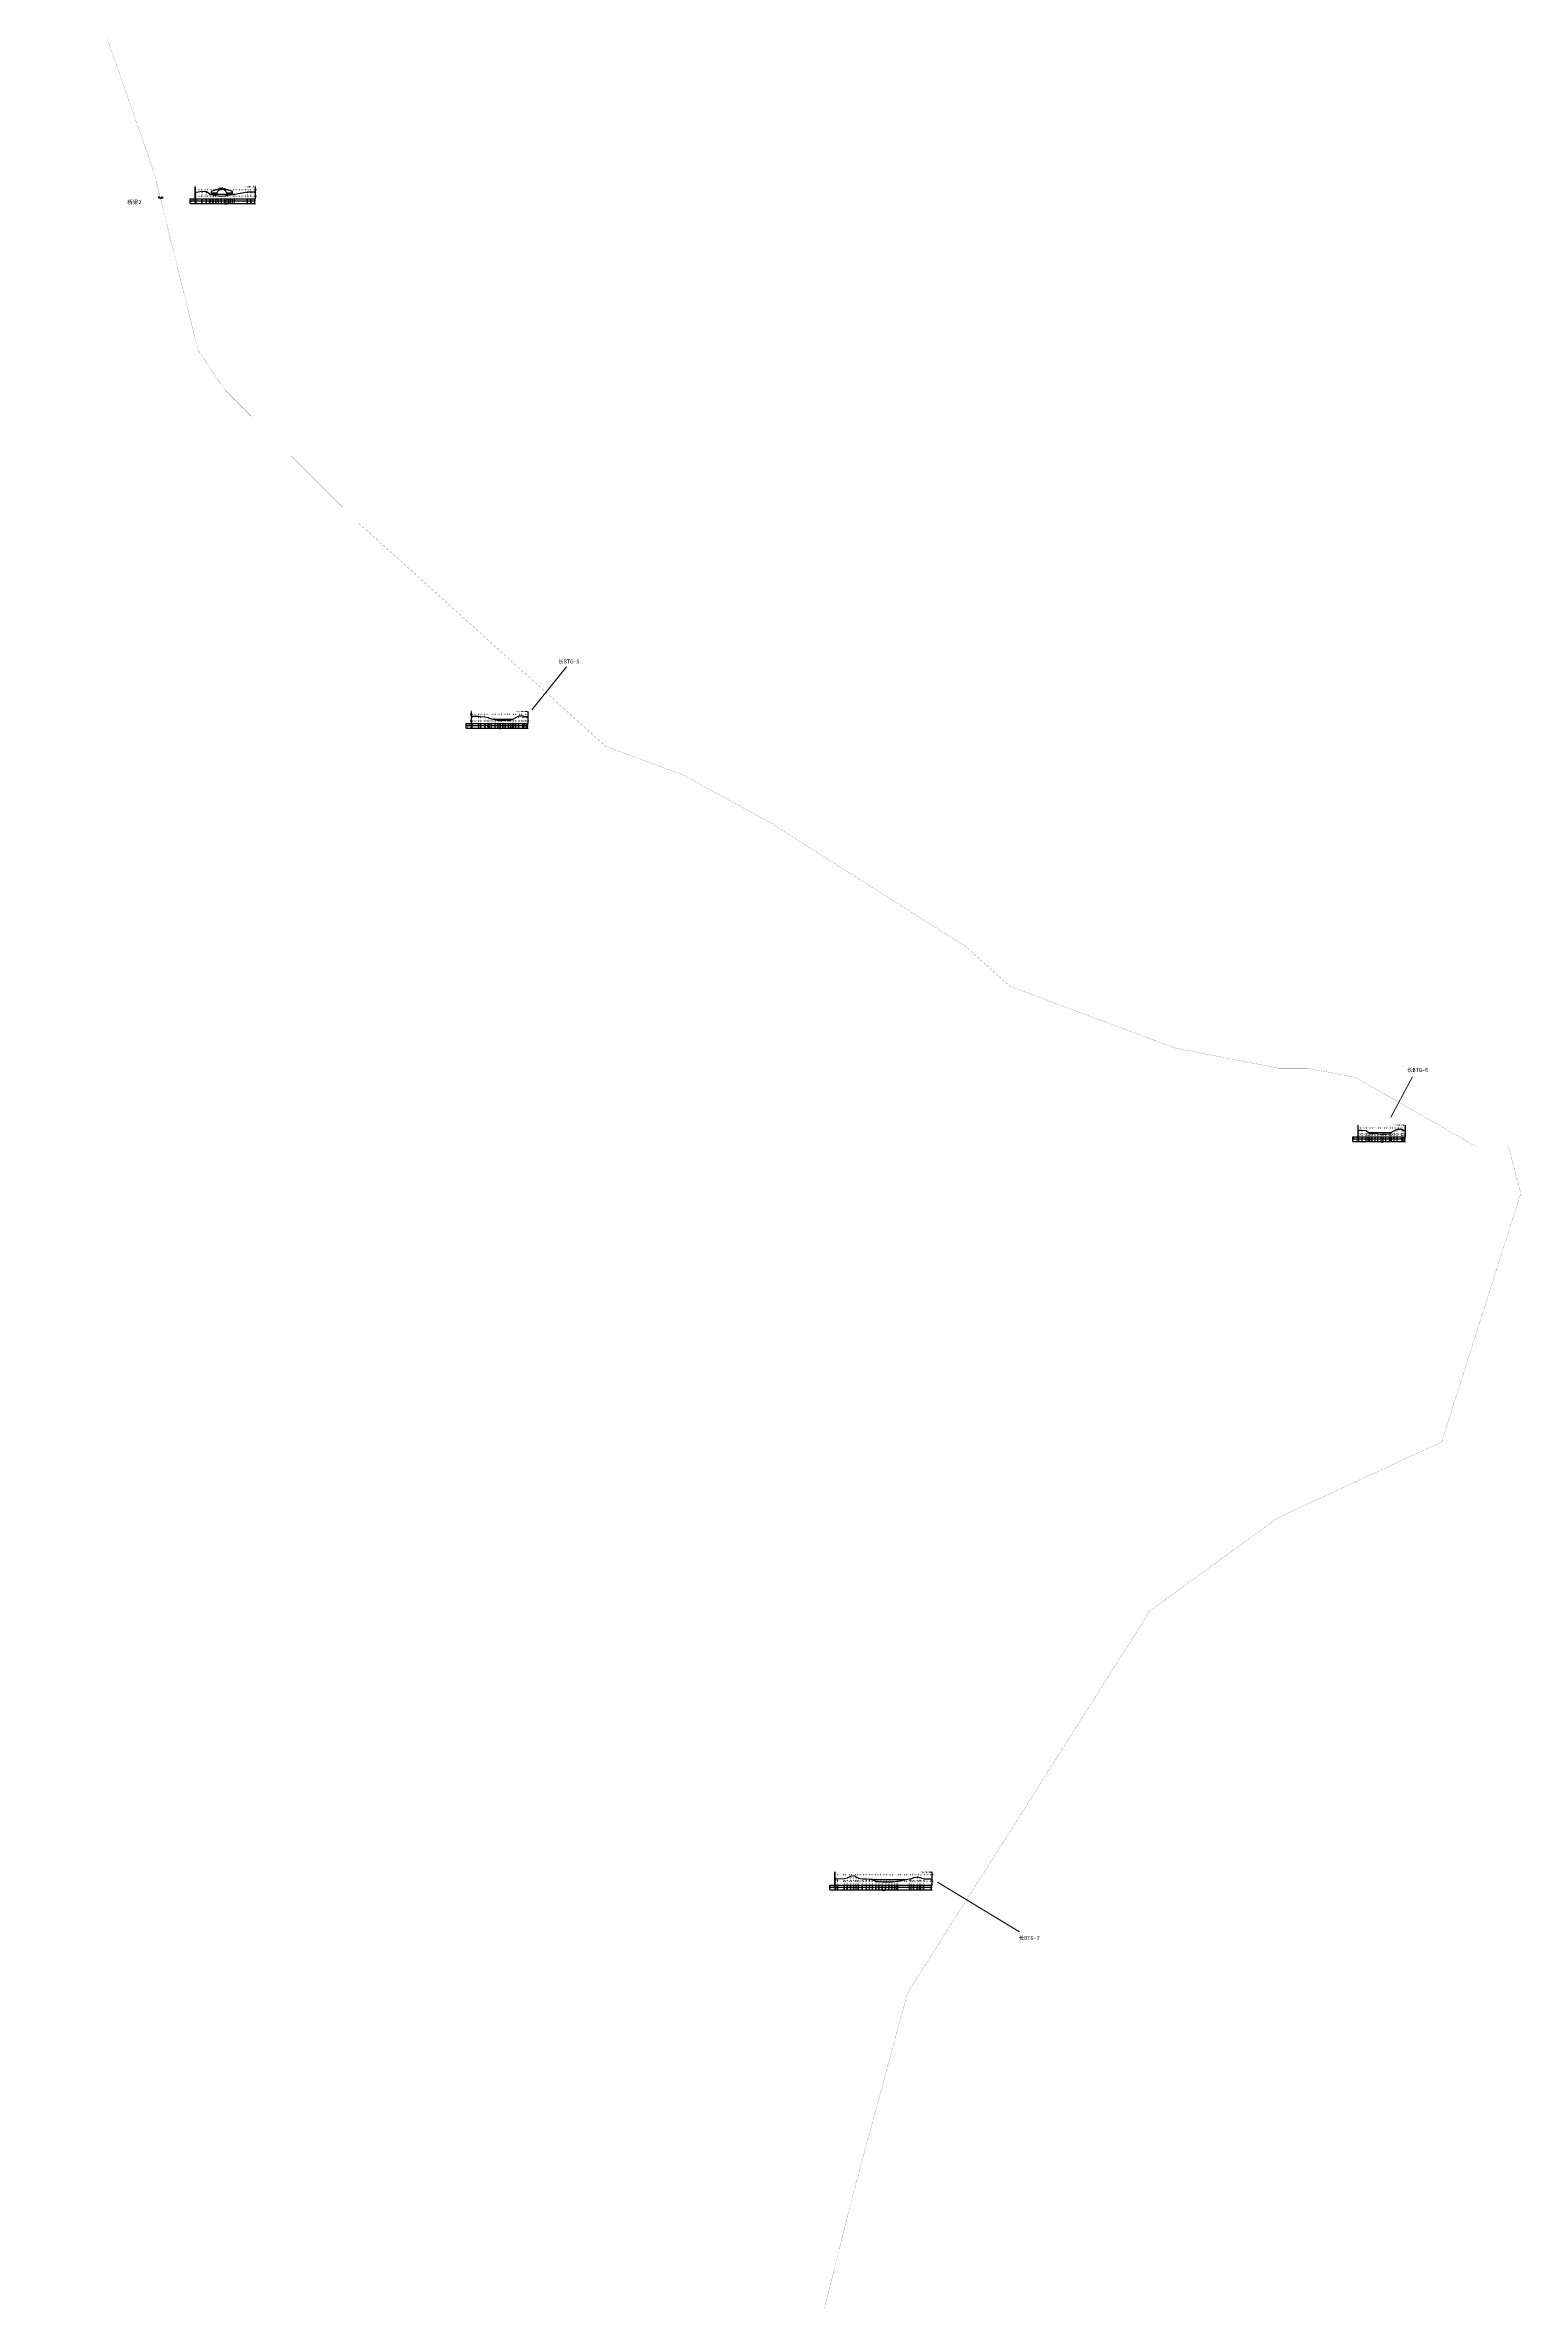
# Model space of a CAD drawing. Extents: x 490868 to 492093, y 3431194 to 3444784.
# Drawn here: x 490982 to 492093, y 3441386 to 3443085 of the extents above; entities that cross this region are included whole.
import ezdxf
from ezdxf.enums import TextEntityAlignment as Align

# ---------------------------------------------------------------- set-up
doc = ezdxf.new("R2010")
doc.units = 0
doc.header["$LTSCALE"] = 0.5
doc.linetypes.add('X4', pattern=[1.6, 0, -1.6])
doc.layers.get('0').update_dxf_attribs({"linetype": 'CONTINUOUS'})
for name, color, linetype in [('DMX', 1, 'CONTINUOUS'), ('zdm1', 2, 'CONTINUOUS'), ('ZDMT5', 3, 'CONTINUOUS'), ('断面线', 7, 'CONTINUOUS'), ('桥梁', 7, 'CONTINUOUS'), ('水位', 4, 'CONTINUOUS'), ('水工建筑物', 7, 'CONTINUOUS')]:
    doc.layers.add(name, color=color, linetype=linetype)
doc.layers.add('县级河道', color=12, linetype='CONTINUOUS', lineweight=60)
doc.layers.add('断面号', color=7, linetype='CONTINUOUS', lineweight=30)
doc.styles.add('HZ', font='rs.shx', dxfattribs={"width": 0.8, "bigfont": 'hztxt.shx'})
doc.styles.add('stxt', font='txt.shx', dxfattribs={"width": 0.8, "bigfont": 'hztxt.shx'})
doc.styles.add('宋体', font='')
doc.styles.get('宋体').set_extended_font_data('SimSun')

# ---------------------------------------------------------------- blocks, each defined once
blk = doc.blocks.new('0806042')
blk.add_lwpolyline([(-0.1, 0, 0.2, 0.2, 1), (0.1, 0, 0.2, 0.2, 1)], format="xyseb", close=True)

msp = doc.modelspace()

# ---------------------------------------------------------------- linework, layer by layer
at = {"layer": 'DMX', "linetype": 'Continuous', "flags": 128}
for points in [[(491096.1, 3442974.6), (491100.6, 3442975.3), (491104, 3442975.1), (491106.3, 3442973.5), (491106.8, 3442972.9), (491108.6, 3442972.5), (491109.3, 3442972.4), (491111.1, 3442972.2), (491112.9, 3442971.9), (491115.2, 3442971.7), (491117.5, 3442971.9), (491118.8, 3442972.2), (491120.4, 3442972.5), (491121.9, 3442972.5), (491123.6, 3442973.1), (491125.1, 3442973.1), (491134.7, 3442975), (491137.6, 3442975), (491140.3, 3442974.8)], [(491303.9, 3442580.3), (491309, 3442580.3), (491310.5, 3442580.2), (491313.7, 3442579.8), (491316, 3442579.4), (491317, 3442578.8), (491318.5, 3442578.3), (491321.3, 3442578.1), (491321.4, 3442577.8), (491323.4, 3442577), (491325.1, 3442577.4), (491327.1, 3442577.3), (491329, 3442577.4), (491331.4, 3442577.5), (491333.1, 3442577.7), (491334.4, 3442578.2), (491335, 3442578.4), (491336.8, 3442579.3), (491338.9, 3442580.6), (491342.1, 3442580.7), (491343.1, 3442580.2), (491344.8, 3442580), (491345.6, 3442579.3)], [(491971.2, 3442268.9), (491973.9, 3442268.9), (491976.7, 3442268.5), (491978.3, 3442267.3), (491978.9, 3442266.9), (491979.6, 3442266.3), (491981.2, 3442266.2), (491983.7, 3442266.3), (491985.7, 3442266.1), (491988, 3442265.9), (491989.7, 3442265.8), (491991.7, 3442265.8), (491994.3, 3442266), (491995.2, 3442267), (491995.8, 3442267.3), (491997.8, 3442268.4), (492000.1, 3442269.5), (492003.7, 3442269.5), (492004.7, 3442269), (492005.8, 3442268.4)], [(491577.5, 3441705.6), (491579.1, 3441705.6), (491584.2, 3441705.7), (491586.3, 3441706.3), (491588.9, 3441707.6), (491591.1, 3441707.9), (491593, 3441706.9), (491594.7, 3441705.9), (491597.7, 3441705.6), (491600.8, 3441705.5), (491603, 3441705.3), (491605.3, 3441705.2), (491607.9, 3441703.5), (491610.2, 3441703.5), (491612.7, 3441703.2), (491615.3, 3441703.2), (491617.7, 3441703.2), (491620, 3441703.3), (491622, 3441703.5), (491623.5, 3441703.7), (491624.2, 3441703.8), (491633.1, 3441705.5), (491634.4, 3441705.6), (491636.3, 3441706.4), (491639, 3441706.9), (491640.8, 3441706.6), (491641.7, 3441706.2), (491643.9, 3441705.5), (491649.7, 3441705.6)]]:
    msp.add_lwpolyline(points, dxfattribs=at)
at = {"layer": 'zdm1', "linetype": 'Continuous'}
for p, q in [((491095.5, 3442969.7), (491095.5, 3442978.7)), ((491095.6, 3442969.7), (491095.6, 3442978.7)), ((491140.7, 3442969.7), (491140.7, 3442978.7)), ((491140.8, 3442969.7), (491140.8, 3442978.7)), ((491091.6, 3442969.7), (491096.1, 3442969.7)), ((491091.6, 3442966.2), (491091.6, 3442969.7)), ((491091.6, 3442968.2), (491140.8, 3442968.2)), ((491091.6, 3442966.2), (491140.8, 3442966.2)), ((491095.6, 3442966.2), (491095.6, 3442969.7)), ((491096.1, 3442969.7), (491140.8, 3442969.7)), ((491299.4, 3442574.9), (491303.9, 3442574.9)), ((491299.4, 3442571.4), (491299.4, 3442574.9)), ((491299.4, 3442573.4), (491346.1, 3442573.4)), ((491299.4, 3442571.4), (491346.1, 3442571.4)), ((491303.4, 3442574.9), (491303.4, 3442583.9)), ((491303.4, 3442571.4), (491303.4, 3442574.9)), ((491303.5, 3442574.9), (491303.5, 3442583.9)), ((491303.9, 3442574.9), (491346.1, 3442574.9)), ((491346, 3442574.9), (491346, 3442583.9)), ((491346.1, 3442574.9), (491346.1, 3442583.9)), ((491970.7, 3442263.7), (491970.7, 3442272.7)), ((491970.8, 3442263.7), (491970.8, 3442272.7)), ((492006.3, 3442263.7), (492006.3, 3442272.7)), ((492006.4, 3442263.7), (492006.4, 3442272.7)), ((491966.7, 3442263.7), (491971.2, 3442263.7)), ((491966.7, 3442260.2), (491966.7, 3442263.7)), ((491966.7, 3442262.2), (492006.3, 3442262.2)), ((491966.7, 3442260.2), (492006.3, 3442260.2)), ((491970.7, 3442260.2), (491970.7, 3442263.7)), ((491971.2, 3442263.7), (492006.3, 3442263.7)), ((491576.9, 3441700.7), (491576.9, 3441710.7)), ((491577, 3441700.7), (491577, 3441710.7)), ((491650.1, 3441700.7), (491650.1, 3441710.7)), ((491650.2, 3441700.7), (491650.2, 3441710.7)), ((491573, 3441700.7), (491577.5, 3441700.7)), ((491573, 3441697.2), (491573, 3441700.7)), ((491573, 3441699.2), (491650.2, 3441699.2)), ((491573, 3441697.2), (491650.2, 3441697.2)), ((491577, 3441697.2), (491577, 3441700.7)), ((491577.5, 3441700.7), (491650.2, 3441700.7))]:
    msp.add_line(p, q, dxfattribs=at)
at = {"layer": 'zdm1', "linetype": 'X4'}
for p, q in [((491094.6, 3442976.7), (491141.8, 3442976.7)), ((491094.6, 3442971.7), (491141.8, 3442971.7)), ((491302.4, 3442581.9), (491347.1, 3442581.9)), ((491302.4, 3442576.9), (491347.1, 3442576.9)), ((491969.7, 3442270.7), (492007.3, 3442270.7)), ((491969.7, 3442265.7), (492007.3, 3442265.7)), ((491576, 3441708.7), (491651.2, 3441708.7)), ((491576, 3441703.7), (491651.2, 3441703.7))]:
    msp.add_line(p, q, dxfattribs=at)
at = {"layer": 'zdm1', "linetype": 'Continuous', "flags": 128}
for points in [[(491095.6, 3442978.7, 0.1, 0.1, 0), (491095.6, 3442979.7, 0.1, 0.1, 0)], [(491140.8, 3442978.7, 0.1, 0.1, 0), (491140.8, 3442979.7, 0.1, 0.1, 0)], [(491095.6, 3442976.7, 0.1, 0.1, 0), (491095.6, 3442977.7, 0.1, 0.1, 0)], [(491095.6, 3442974.7, 0.1, 0.1, 0), (491095.6, 3442975.7, 0.1, 0.1, 0)], [(491095.6, 3442972.7, 0.1, 0.1, 0), (491095.6, 3442973.7, 0.1, 0.1, 0)], [(491095.6, 3442970.7, 0.1, 0.1, 0), (491095.6, 3442971.7, 0.1, 0.1, 0)], [(491140.8, 3442976.7, 0.1, 0.1, 0), (491140.8, 3442977.7, 0.1, 0.1, 0)], [(491140.8, 3442974.7, 0.1, 0.1, 0), (491140.8, 3442975.7, 0.1, 0.1, 0)], [(491140.8, 3442972.7, 0.1, 0.1, 0), (491140.8, 3442973.7, 0.1, 0.1, 0)], [(491140.8, 3442970.7, 0.1, 0.1, 0), (491140.8, 3442971.7, 0.1, 0.1, 0)], [(491303.4, 3442583.9, 0.1, 0.1, 0), (491303.4, 3442584.9, 0.1, 0.1, 0)], [(491303.4, 3442581.9, 0.1, 0.1, 0), (491303.4, 3442582.9, 0.1, 0.1, 0)], [(491303.4, 3442579.9, 0.1, 0.1, 0), (491303.4, 3442580.9, 0.1, 0.1, 0)], [(491303.4, 3442577.9, 0.1, 0.1, 0), (491303.4, 3442578.9, 0.1, 0.1, 0)], [(491303.4, 3442575.9, 0.1, 0.1, 0), (491303.4, 3442576.9, 0.1, 0.1, 0)], [(491346.1, 3442583.9, 0.1, 0.1, 0), (491346.1, 3442584.9, 0.1, 0.1, 0)], [(491346.1, 3442581.9, 0.1, 0.1, 0), (491346.1, 3442582.9, 0.1, 0.1, 0)], [(491346.1, 3442579.9, 0.1, 0.1, 0), (491346.1, 3442580.9, 0.1, 0.1, 0)], [(491346.1, 3442577.9, 0.1, 0.1, 0), (491346.1, 3442578.9, 0.1, 0.1, 0)], [(491346.1, 3442575.9, 0.1, 0.1, 0), (491346.1, 3442576.9, 0.1, 0.1, 0)], [(491970.7, 3442272.7, 0.1, 0.1, 0), (491970.7, 3442273.7, 0.1, 0.1, 0)], [(491970.7, 3442270.7, 0.1, 0.1, 0), (491970.7, 3442271.7, 0.1, 0.1, 0)], [(491970.7, 3442268.7, 0.1, 0.1, 0), (491970.7, 3442269.7, 0.1, 0.1, 0)], [(491970.7, 3442266.7, 0.1, 0.1, 0), (491970.7, 3442267.7, 0.1, 0.1, 0)], [(491970.7, 3442264.7, 0.1, 0.1, 0), (491970.7, 3442265.7, 0.1, 0.1, 0)], [(492006.3, 3442272.7, 0.1, 0.1, 0), (492006.3, 3442273.7, 0.1, 0.1, 0)], [(492006.3, 3442270.7, 0.1, 0.1, 0), (492006.3, 3442271.7, 0.1, 0.1, 0)], [(492006.3, 3442268.7, 0.1, 0.1, 0), (492006.3, 3442269.7, 0.1, 0.1, 0)], [(492006.3, 3442266.7, 0.1, 0.1, 0), (492006.3, 3442267.7, 0.1, 0.1, 0)], [(492006.3, 3442264.7, 0.1, 0.1, 0), (492006.3, 3442265.7, 0.1, 0.1, 0)], [(491577, 3441709.7, 0.1, 0.1, 0), (491577, 3441710.7, 0.1, 0.1, 0)], [(491577, 3441707.7, 0.1, 0.1, 0), (491577, 3441708.7, 0.1, 0.1, 0)], [(491577, 3441705.7, 0.1, 0.1, 0), (491577, 3441706.7, 0.1, 0.1, 0)], [(491577, 3441703.7, 0.1, 0.1, 0), (491577, 3441704.7, 0.1, 0.1, 0)], [(491650.2, 3441709.7, 0.1, 0.1, 0), (491650.2, 3441710.7, 0.1, 0.1, 0)], [(491650.2, 3441707.7, 0.1, 0.1, 0), (491650.2, 3441708.7, 0.1, 0.1, 0)], [(491650.2, 3441705.7, 0.1, 0.1, 0), (491650.2, 3441706.7, 0.1, 0.1, 0)], [(491650.2, 3441703.7, 0.1, 0.1, 0), (491650.2, 3441704.7, 0.1, 0.1, 0)], [(491577, 3441701.7, 0.1, 0.1, 0), (491577, 3441702.7, 0.1, 0.1, 0)], [(491650.2, 3441701.7, 0.1, 0.1, 0), (491650.2, 3441702.7, 0.1, 0.1, 0)]]:
    msp.add_lwpolyline(points, format="xyseb", dxfattribs=at)
at = {"layer": 'ZDMT5', "linetype": 'X4'}
for p, q in [((491096.1, 3442969.7), (491096.1, 3442974.6)), ((491100.6, 3442969.7), (491100.6, 3442975.3)), ((491104, 3442969.7), (491104, 3442975.1)), ((491106.3, 3442969.7), (491106.3, 3442973.5)), ((491106.8, 3442969.7), (491106.8, 3442972.9)), ((491108.6, 3442969.7), (491108.6, 3442972.5)), ((491109.3, 3442969.7), (491109.3, 3442972.4)), ((491111.1, 3442969.7), (491111.1, 3442972.2)), ((491112.9, 3442969.7), (491112.9, 3442971.9)), ((491115.2, 3442969.7), (491115.2, 3442971.7)), ((491117.5, 3442969.7), (491117.5, 3442971.9)), ((491118.8, 3442969.7), (491118.8, 3442972.2)), ((491120.4, 3442969.7), (491120.4, 3442972.5)), ((491121.9, 3442969.7), (491121.9, 3442972.5)), ((491123.6, 3442969.7), (491123.6, 3442973.1)), ((491125.1, 3442969.7), (491125.1, 3442973.1)), ((491134.7, 3442969.7), (491134.7, 3442975)), ((491137.6, 3442969.7), (491137.6, 3442975)), ((491140.3, 3442969.7), (491140.3, 3442974.8)), ((491303.9, 3442574.9), (491303.9, 3442580.3)), ((491309, 3442574.9), (491309, 3442580.3)), ((491310.5, 3442574.9), (491310.5, 3442580.2)), ((491313.7, 3442574.9), (491313.7, 3442579.8)), ((491316, 3442574.9), (491316, 3442579.4)), ((491317, 3442574.9), (491317, 3442578.8)), ((491318.5, 3442574.9), (491318.5, 3442578.3)), ((491321.3, 3442574.9), (491321.3, 3442578.1)), ((491321.4, 3442574.9), (491321.4, 3442577.8)), ((491323.4, 3442574.9), (491323.4, 3442577)), ((491325.1, 3442574.9), (491325.1, 3442577.4)), ((491327.1, 3442574.9), (491327.1, 3442577.3)), ((491329, 3442574.9), (491329, 3442577.4)), ((491331.4, 3442574.9), (491331.4, 3442577.5)), ((491333.1, 3442574.9), (491333.1, 3442577.7)), ((491334.4, 3442574.9), (491334.4, 3442578.2)), ((491335, 3442574.9), (491335, 3442578.4)), ((491336.8, 3442574.9), (491336.8, 3442579.3)), ((491338.9, 3442574.9), (491338.9, 3442580.6)), ((491342.1, 3442574.9), (491342.1, 3442580.7)), ((491343.1, 3442574.9), (491343.1, 3442580.2)), ((491344.8, 3442574.9), (491344.8, 3442580)), ((491345.6, 3442574.9), (491345.6, 3442579.3)), ((491971.2, 3442263.7), (491971.2, 3442268.9)), ((491973.9, 3442263.7), (491973.9, 3442268.9)), ((491976.7, 3442263.7), (491976.7, 3442268.5)), ((491978.3, 3442263.7), (491978.3, 3442267.3)), ((491978.9, 3442263.7), (491978.9, 3442266.9)), ((491979.6, 3442263.7), (491979.6, 3442266.3)), ((491981.2, 3442263.7), (491981.2, 3442266.2)), ((491983.7, 3442263.7), (491983.7, 3442266.3)), ((491985.7, 3442263.7), (491985.7, 3442266.1)), ((491988, 3442263.7), (491988, 3442265.9)), ((491989.7, 3442263.7), (491989.7, 3442265.8)), ((491991.7, 3442263.7), (491991.7, 3442265.8)), ((491994.3, 3442263.7), (491994.3, 3442266)), ((491995.2, 3442263.7), (491995.2, 3442267)), ((491995.8, 3442263.7), (491995.8, 3442267.3)), ((491997.8, 3442263.7), (491997.8, 3442268.4)), ((492000.1, 3442263.7), (492000.1, 3442269.5)), ((492003.7, 3442263.7), (492003.7, 3442269.5)), ((492004.7, 3442263.7), (492004.7, 3442269)), ((492005.8, 3442263.7), (492005.8, 3442268.4)), ((491577.5, 3441700.7), (491577.5, 3441705.6)), ((491579.1, 3441700.7), (491579.1, 3441705.6)), ((491584.2, 3441700.7), (491584.2, 3441705.7)), ((491586.3, 3441700.7), (491586.3, 3441706.3)), ((491588.9, 3441700.7), (491588.9, 3441707.6)), ((491591.1, 3441700.7), (491591.1, 3441707.9)), ((491593, 3441700.7), (491593, 3441706.9)), ((491594.7, 3441700.7), (491594.7, 3441705.9)), ((491597.7, 3441700.7), (491597.7, 3441705.6)), ((491600.8, 3441700.7), (491600.8, 3441705.5)), ((491603, 3441700.7), (491603, 3441705.3)), ((491605.3, 3441700.7), (491605.3, 3441705.2)), ((491623.5, 3441700.7), (491623.5, 3441703.7)), ((491624.2, 3441700.7), (491624.2, 3441703.8)), ((491633.1, 3441700.7), (491633.1, 3441705.5)), ((491634.4, 3441700.7), (491634.4, 3441705.6)), ((491636.3, 3441700.7), (491636.3, 3441706.4)), ((491639, 3441700.7), (491639, 3441706.9)), ((491640.8, 3441700.7), (491640.8, 3441706.6)), ((491641.7, 3441700.7), (491641.7, 3441706.2)), ((491643.9, 3441700.7), (491643.9, 3441705.5)), ((491649.7, 3441700.7), (491649.7, 3441705.6)), ((491607.9, 3441700.7), (491607.9, 3441703.5)), ((491610.2, 3441700.7), (491610.2, 3441703.5)), ((491612.7, 3441700.7), (491612.7, 3441703.2)), ((491615.3, 3441700.7), (491615.3, 3441703.2)), ((491617.7, 3441700.7), (491617.7, 3441703.2)), ((491620, 3441700.7), (491620, 3441703.3)), ((491622, 3441700.7), (491622, 3441703.5))]:
    msp.add_line(p, q, dxfattribs=at)
at = {"layer": 'ZDMT5', "linetype": 'Continuous'}
for p, q in [((491096.1, 3442966.2), (491096.1, 3442969.7)), ((491100.6, 3442966.2), (491100.6, 3442969.7)), ((491104, 3442966.2), (491104, 3442969.7)), ((491106.3, 3442966.2), (491106.3, 3442969.7)), ((491106.8, 3442966.2), (491106.8, 3442969.7)), ((491108.6, 3442966.2), (491108.6, 3442969.7)), ((491109.3, 3442966.2), (491109.3, 3442969.7)), ((491111.1, 3442966.2), (491111.1, 3442969.7)), ((491112.9, 3442966.2), (491112.9, 3442969.7)), ((491115.2, 3442966.2), (491115.2, 3442969.7)), ((491117.5, 3442966.2), (491117.5, 3442969.7)), ((491118.8, 3442966.2), (491118.8, 3442969.7)), ((491120.4, 3442966.2), (491120.4, 3442969.7)), ((491121.9, 3442966.2), (491121.9, 3442969.7)), ((491123.6, 3442966.2), (491123.6, 3442969.7)), ((491125.1, 3442966.2), (491125.1, 3442969.7)), ((491134.7, 3442966.2), (491134.7, 3442969.7)), ((491137.6, 3442966.2), (491137.6, 3442969.7)), ((491140.3, 3442966.2), (491140.3, 3442969.7)), ((491303.9, 3442571.4), (491303.9, 3442574.9)), ((491309, 3442571.4), (491309, 3442574.9)), ((491310.5, 3442571.4), (491310.5, 3442574.9)), ((491313.7, 3442571.4), (491313.7, 3442574.9)), ((491316, 3442571.4), (491316, 3442574.9)), ((491317, 3442571.4), (491317, 3442574.9)), ((491318.5, 3442571.4), (491318.5, 3442574.9)), ((491321.3, 3442571.4), (491321.3, 3442574.9)), ((491323.4, 3442571.4), (491323.4, 3442574.9)), ((491325.1, 3442571.4), (491325.1, 3442574.9)), ((491327.1, 3442571.4), (491327.1, 3442574.9)), ((491329, 3442571.4), (491329, 3442574.9)), ((491331.4, 3442571.4), (491331.4, 3442574.9)), ((491333.1, 3442571.4), (491333.1, 3442574.9)), ((491334.4, 3442571.4), (491334.4, 3442574.9)), ((491335, 3442571.4), (491335, 3442574.9)), ((491336.8, 3442571.4), (491336.8, 3442574.9)), ((491338.9, 3442571.4), (491338.9, 3442574.9)), ((491342.1, 3442571.4), (491342.1, 3442574.9)), ((491343.1, 3442571.4), (491343.1, 3442574.9)), ((491344.8, 3442571.4), (491344.8, 3442574.9)), ((491345.6, 3442571.4), (491345.6, 3442574.9)), ((491971.2, 3442260.2), (491971.2, 3442263.7)), ((491973.9, 3442260.2), (491973.9, 3442263.7)), ((491976.7, 3442260.2), (491976.7, 3442263.7)), ((491978.3, 3442260.2), (491978.3, 3442263.7)), ((491978.9, 3442260.2), (491978.9, 3442263.7)), ((491979.6, 3442260.2), (491979.6, 3442263.7)), ((491981.2, 3442260.2), (491981.2, 3442263.7)), ((491983.7, 3442260.2), (491983.7, 3442263.7)), ((491985.7, 3442260.2), (491985.7, 3442263.7)), ((491988, 3442260.2), (491988, 3442263.7)), ((491989.7, 3442260.2), (491989.7, 3442263.7)), ((491991.7, 3442260.2), (491991.7, 3442263.7)), ((491994.3, 3442260.2), (491994.3, 3442263.7)), ((491995.2, 3442260.2), (491995.2, 3442263.7)), ((491995.8, 3442260.2), (491995.8, 3442263.7)), ((491997.8, 3442260.2), (491997.8, 3442263.7)), ((492000.1, 3442260.2), (492000.1, 3442263.7)), ((492003.7, 3442260.2), (492003.7, 3442263.7)), ((492004.7, 3442260.2), (492004.7, 3442263.7)), ((492005.8, 3442260.2), (492005.8, 3442263.7)), ((491577.5, 3441697.2), (491577.5, 3441700.7)), ((491579.1, 3441697.2), (491579.1, 3441700.7)), ((491584.2, 3441697.2), (491584.2, 3441700.7)), ((491586.3, 3441697.2), (491586.3, 3441700.7)), ((491588.9, 3441697.2), (491588.9, 3441700.7)), ((491591.1, 3441697.2), (491591.1, 3441700.7)), ((491593, 3441697.2), (491593, 3441700.7)), ((491594.7, 3441697.2), (491594.7, 3441700.7)), ((491597.7, 3441697.2), (491597.7, 3441700.7)), ((491600.8, 3441697.2), (491600.8, 3441700.7)), ((491603, 3441697.2), (491603, 3441700.7)), ((491605.3, 3441697.2), (491605.3, 3441700.7)), ((491607.9, 3441697.2), (491607.9, 3441700.7)), ((491610.2, 3441697.2), (491610.2, 3441700.7)), ((491612.7, 3441697.2), (491612.7, 3441700.7)), ((491615.3, 3441697.2), (491615.3, 3441700.7)), ((491617.7, 3441697.2), (491617.7, 3441700.7)), ((491620, 3441697.2), (491620, 3441700.7)), ((491622, 3441697.2), (491622, 3441700.7)), ((491623.5, 3441697.2), (491623.5, 3441700.7)), ((491624.2, 3441697.2), (491624.2, 3441700.7)), ((491633.1, 3441697.2), (491633.1, 3441700.7)), ((491634.4, 3441697.2), (491634.4, 3441700.7)), ((491636.3, 3441697.2), (491636.3, 3441700.7)), ((491639, 3441697.2), (491639, 3441700.7)), ((491640.8, 3441697.2), (491640.8, 3441700.7)), ((491641.7, 3441697.2), (491641.7, 3441700.7)), ((491643.9, 3441697.2), (491643.9, 3441700.7)), ((491649.7, 3441697.2), (491649.7, 3441700.7))]:
    msp.add_line(p, q, dxfattribs=at)
at = {"layer": '县级河道', "lineweight": 0, "const_width": 0.1}
for points in [[(491011, 3443458.4), (491017.4, 3443367.6), (490990, 3443317.2), (490982.5, 3443280.7), (490986.5, 3443212.4), (491064.3, 3442989.8), (491097.6, 3442855.6), (491117.8, 3442825.8), (491217.8, 3442726.2), (491359.5, 3442598.2)], [(491359.5, 3442598.2), (491404.4, 3442557.6), (491462.7, 3442536.1), (491528.6, 3442500), (491637.3, 3442431), (491674.7, 3442407.5), (491708.8, 3442377), (491833.4, 3442330.5), (491910.8, 3442315.5), (491932.2, 3442315.5), (491968.3, 3442308.7), (492001.4, 3442289.8)], [(492001.4, 3442289.8), (492059.2, 3442256.7), (492083.8, 3442256.7), (492093.2, 3442221.3), (492033.6, 3442034.2), (491910.6, 3441977.3), (491814.1, 3441907.2), (491676.1, 3441689.7)], [(491676.1, 3441689.7), (491631.5, 3441619.4), (491589.8, 3441465.3), (491502.1, 3441112.5)]]:
    msp.add_lwpolyline(points, dxfattribs=at)
at = {"layer": '断面线', "color": 3, "lineweight": 0, "elevation": 2}
msp.add_lwpolyline([(491654.1, 3441703), (491715.8, 3441665.6)], dxfattribs=at)
at = {"layer": '断面线', "color": 3, "lineweight": 0}
for points in [[(491375, 3442617.5, 3.4), (491348.8, 3442585.1, 2.4)], [(491995.3, 3442278.5, 2.6), (492011.7, 3442309, 3.1)]]:
    msp.add_polyline3d(points, dxfattribs=at)
at = {"layer": '桥梁', "linetype": 'Continuous', "flags": 128}
msp.add_lwpolyline([(491123.4, 3442975.1), (491116.4, 3442977.5), (491114.4, 3442977.5), (491107.4, 3442975.1), (491107.4, 3442974.1), (491111.9, 3442974.1, -0.828571), (491118.9, 3442974.1), (491123.4, 3442974.1)], format="xyb", close=True, dxfattribs=at)
at = {"layer": '水位', "linetype": 'Continuous'}
for p, q in [((491106.8, 3442973), (491123.2, 3442973)), ((491319.7, 3442578.2), (491334.5, 3442578.2)), ((491978.7, 3442267.1), (491995.3, 3442267.1)), ((491605.7, 3441704.9), (491630.1, 3441704.9))]:
    msp.add_line(p, q, dxfattribs=at)

# ---------------------------------------------------------------- block references
at = {"layer": '水工建筑物', "linetype": 'Continuous'}
ref = msp.add_blockref('0806042', (491069.2, 3442970, 10), dxfattribs=dict(at, xscale=0.5, yscale=0.5, zscale=0.5))
ref.add_attrib('DAIMA', '桥梁2', dxfattribs={"layer": '0', "color": 2, "linetype": 'Continuous', "height": 0.25, "style": 'stxt', "width": 0.8}).set_placement((491069.2, 3442969.9, 10), align=Align.TOP_CENTER)
ref.add_attrib('ZS', '10', dxfattribs={"layer": '0', "linetype": 'Continuous', "height": 1, "style": 'stxt', "width": 0.8}).set_placement((491068.8, 3442970, 10), align=Align.RIGHT)
ref.add_attrib('XS', '00', (491069.6, 3442970, 10), dxfattribs={"layer": '0', "linetype": 'Continuous', "height": 1, "style": 'stxt', "width": 0.8})

# ---------------------------------------------------------------- texts
at = {"layer": 'zdm1', "linetype": 'Continuous', "style": 'HZ', "width": 0.8}
for s, height, p in [('地 面 高 程', 0.6, (491093.6, 3442968.9)), ('里    程', 0.6, (491093.6, 3442967.2)), ('长BTG-4', 0.4, (491118.2, 3442965.8)), ('地 面 高 程', 0.6, (491301.4, 3442574.2)), ('里    程', 0.6, (491301.4, 3442572.4)), ('长BTG-5', 0.4, (491324.8, 3442571)), ('地 面 高 程', 0.6, (491968.7, 3442263)), ('里    程', 0.6, (491968.7, 3442261.2)), ('长BTG-6', 0.4, (491988.5, 3442259.8)), ('地 面 高 程', 0.6, (491575, 3441699.9)), ('里    程', 0.6, (491575, 3441698.2)), ('长BTG-7', 0.4, (491613.6, 3441696.8))]:
    msp.add_text(s, height=height, dxfattribs=at).set_placement(p, align=Align.MIDDLE)
for s, p in [('5', (491095.5, 3442976.7)), ('0', (491095.5, 3442971.7)), ('5', (491303.3, 3442581.9)), ('0', (491303.3, 3442576.9)), ('5', (491970.6, 3442270.7)), ('0', (491970.6, 3442265.7)), ('5', (491576.9, 3441708.7)), ('0', (491576.9, 3441703.7))]:
    msp.add_text(s, height=0.3, dxfattribs=at).set_placement(p, align=Align.BOTTOM_RIGHT)
for s, p in [('5', (491140.9, 3442976.7)), ('0', (491140.9, 3442971.7)), ('5', (491346.2, 3442581.9)), ('0', (491346.2, 3442576.9)), ('5', (492006.4, 3442270.7)), ('0', (492006.4, 3442265.7)), ('5', (491650.3, 3441708.7)), ('0', (491650.3, 3441703.7))]:
    msp.add_text(s, height=0.3, dxfattribs=at).set_placement(p)
at = {"layer": 'ZDMT5', "linetype": 'Continuous', "style": 'HZ', "width": 0.8}
for p in [(491139.8, 3442978.2), (491345.1, 3442583.4), (492005.3, 3442272.2), (491649.2, 3441710.2)]:
    msp.add_text('比例尺:  横向 1:1  纵向 1:1', height=0.5, dxfattribs=at).set_placement(p, align=Align.BOTTOM_RIGHT)
for s, p in [('2.96', (491096, 3442968.9)), ('0+000.0', (491096, 3442967.2)), ('3.62', (491100.6, 3442968.9)), ('0+004.5', (491100.6, 3442967.2)), ('3.43', (491103.9, 3442968.9)), ('0+007.9', (491103.9, 3442967.2)), ('1.83', (491106.2, 3442968.9)), ('0+010.2', (491106.2, 3442967.2)), ('1.27', (491106.7, 3442968.9)), ('0+010.7', (491106.7, 3442967.2)), ('0.84', (491108.6, 3442968.9)), ('0+012.6', (491108.6, 3442967.2)), ('0.72', (491109.3, 3442968.9)), ('0+013.3', (491109.3, 3442967.2)), ('0.52', (491111, 3442968.9)), ('0+015.0', (491111, 3442967.2)), ('0.22', (491112.8, 3442968.9)), ('0+016.8', (491112.8, 3442967.2)), ('0.03', (491115.1, 3442968.9)), ('0+019.1', (491115.1, 3442967.2)), ('0.28', (491117.5, 3442968.9)), ('0+021.5', (491117.5, 3442967.2)), ('0.56', (491118.8, 3442968.9)), ('0+022.8', (491118.8, 3442967.2)), ('0.81', (491120.4, 3442968.9)), ('0+024.3', (491120.4, 3442967.2)), ('0.85', (491121.8, 3442968.9)), ('0+025.8', (491121.8, 3442967.2)), ('1.45', (491123.6, 3442968.9)), ('0+027.6', (491123.6, 3442967.2)), ('1.40', (491125, 3442968.9)), ('0+029.0', (491125, 3442967.2)), ('3.38', (491134.6, 3442968.9)), ('0+038.6', (491134.6, 3442967.2)), ('3.35', (491137.5, 3442968.9)), ('0+041.5', (491137.5, 3442967.2)), ('3.15', (491140.2, 3442968.9)), ('0+044.2', (491140.2, 3442967.2)), ('3.37', (491303.9, 3442574.2)), ('0+000.0', (491303.9, 3442572.4)), ('3.43', (491308.9, 3442574.2)), ('0+005.0', (491308.9, 3442572.4)), ('3.27', (491310.5, 3442574.2)), ('0+006.6', (491310.5, 3442572.4)), ('2.91', (491313.6, 3442574.2)), ('0+009.8', (491313.6, 3442572.4)), ('2.47', (491316, 3442574.2)), ('0+012.1', (491316, 3442572.4)), ('1.86', (491317, 3442574.2)), ('0+013.1', (491317, 3442572.4)), ('1.44', (491318.5, 3442574.2)), ('0+014.6', (491318.5, 3442572.4)), ('1.16', (491321.2, 3442574.2)), ('0+017.4', (491321.2, 3442572.4)), ('0.14', (491323.4, 3442574.2)), ('0+019.5', (491323.4, 3442572.4)), ('0.47', (491325.1, 3442574.2)), ('0+021.2', (491325.1, 3442572.4)), ('0.38', (491327.1, 3442574.2)), ('0+023.2', (491327.1, 3442572.4)), ('0.54', (491328.9, 3442574.2)), ('0+025.1', (491328.9, 3442572.4)), ('0.62', (491331.3, 3442574.2)), ('0+027.4', (491331.3, 3442572.4)), ('0.75', (491333.1, 3442574.2)), ('0+029.2', (491333.1, 3442572.4)), ('1.29', (491334.3, 3442574.2)), ('0+030.4', (491334.3, 3442572.4)), ('1.45', (491334.9, 3442574.2)), ('0+031.1', (491334.9, 3442572.4)), ('2.39', (491336.7, 3442574.2)), ('0+032.9', (491336.7, 3442572.4)), ('3.74', (491338.9, 3442574.2)), ('0+035.0', (491338.9, 3442572.4)), ('3.82', (491342.1, 3442574.2)), ('0+038.2', (491342.1, 3442572.4)), ('3.30', (491343.1, 3442574.2)), ('0+039.2', (491343.1, 3442572.4)), ('3.09', (491344.8, 3442574.2)), ('0+040.9', (491344.8, 3442572.4)), ('2.43', (491345.5, 3442574.2)), ('0+041.7', (491345.5, 3442572.4)), ('3.13', (491971.2, 3442263)), ('0+000.0', (491971.2, 3442261.2)), ('3.16', (491973.9, 3442263)), ('0+002.7', (491973.9, 3442261.2)), ('2.77', (491976.7, 3442263)), ('0+005.5', (491976.7, 3442261.2)), ('1.56', (491978.3, 3442263)), ('0+007.1', (491978.3, 3442261.2)), ('1.17', (491978.9, 3442263)), ('0+007.7', (491978.9, 3442261.2)), ('0.52', (491979.5, 3442263)), ('0+008.4', (491979.5, 3442261.2)), ('0.49', (491981.1, 3442263)), ('0+0010.0', (491981.1, 3442261.2)), ('0.53', (491983.7, 3442263)), ('0+012.5', (491983.7, 3442261.2)), ('0.38', (491985.6, 3442263)), ('0+014.5', (491985.6, 3442261.2)), ('0.20', (491988, 3442263)), ('0+016.8', (491988, 3442261.2)), ('0.01', (491989.6, 3442263)), ('0+018.5', (491989.6, 3442261.2)), ('0.06', (491991.6, 3442263)), ('0+020.5', (491991.6, 3442261.2)), ('0.30', (491994.3, 3442263)), ('0+023.1', (491994.3, 3442261.2)), ('1.27', (491995.1, 3442263)), ('0+024.0', (491995.1, 3442261.2)), ('1.54', (491995.8, 3442263)), ('0+024.6', (491995.8, 3442261.2)), ('2.63', (491997.8, 3442263)), ('0+026.6', (491997.8, 3442261.2)), ('3.77', (492000.1, 3442263)), ('0+028.9', (492000.1, 3442261.2)), ('3.77', (492003.6, 3442263)), ('0+032.5', (492003.6, 3442261.2)), ('3.28', (492004.7, 3442263)), ('0+033.5', (492004.7, 3442261.2)), ('2.63', (492005.8, 3442263)), ('0+034.6', (492005.8, 3442261.2)), ('1.96', (491577.4, 3441699.9)), ('0+000.0', (491577.4, 3441698.2)), ('1.96', (491579.1, 3441699.9)), ('0+001.7', (491579.1, 3441698.2)), ('2.01', (491584.1, 3441699.9)), ('0+006.7', (491584.1, 3441698.2)), ('2.63', (491586.3, 3441699.9)), ('0+008.8', (491586.3, 3441698.2)), ('3.90', (491588.9, 3441699.9)), ('0+011.5', (491588.9, 3441698.2)), ('4.22', (491591.1, 3441699.9)), ('0+013.7', (491591.1, 3441698.2)), ('3.20', (491593, 3441699.9)), ('0+015.6', (491593, 3441698.2)), ('2.26', (491594.6, 3441699.9)), ('0+017.2', (491594.6, 3441698.2)), ('1.95', (491597.6, 3441699.9)), ('0+020.2', (491597.6, 3441698.2)), ('1.85', (491600.7, 3441699.9)), ('0+023.3', (491600.7, 3441698.2)), ('1.68', (491603, 3441699.9)), ('0+025.5', (491603, 3441698.2)), ('1.55', (491605.3, 3441699.9)), ('0+027.8', (491605.3, 3441698.2)), ('-0.17', (491607.9, 3441699.9)), ('0+030.5', (491607.9, 3441698.2)), ('-0.18', (491610.2, 3441699.9)), ('0+032.8', (491610.2, 3441698.2)), ('-0.47', (491612.7, 3441699.9)), ('0+035.2', (491612.7, 3441698.2)), ('-0.48', (491615.2, 3441699.9)), ('0+037.8', (491615.2, 3441698.2)), ('-0.44', (491617.7, 3441699.9)), ('0+040.2', (491617.7, 3441698.2)), ('-0.31', (491619.9, 3441699.9)), ('0+042.5', (491619.9, 3441698.2)), ('-0.11', (491622, 3441699.9)), ('0+044.6', (491622, 3441698.2)), ('0.05', (491623.5, 3441699.9)), ('0+046.0', (491623.5, 3441698.2)), ('0.19', (491624.1, 3441699.9)), ('0+046.7', (491624.1, 3441698.2)), ('1.86', (491633.1, 3441699.9)), ('0+055.6', (491633.1, 3441698.2)), ('1.99', (491634.4, 3441699.9)), ('0+057.0', (491634.4, 3441698.2)), ('2.75', (491636.2, 3441699.9)), ('0+058.8', (491636.2, 3441698.2)), ('3.22', (491639, 3441699.9)), ('0+061.6', (491639, 3441698.2)), ('2.94', (491640.8, 3441699.9)), ('0+063.4', (491640.8, 3441698.2)), ('2.53', (491641.7, 3441699.9)), ('0+064.2', (491641.7, 3441698.2)), ('1.87', (491643.8, 3441699.9)), ('0+066.4', (491643.8, 3441698.2)), ('1.96', (491649.6, 3441699.9)), ('0+072.2', (491649.6, 3441698.2))]:
    msp.add_text(s, height=0.3, rotation=90, dxfattribs=at).set_placement(p, align=Align.BOTTOM_CENTER)
at = {"layer": '断面号', "color": 5, "linetype": 'Continuous', "style": '宋体'}
msp.add_text('桥梁2', height=3, dxfattribs=at).set_placement((491049.6, 3442967.2), align=Align.MIDDLE)
for s, p in [('长BTG-5', (491376.6, 3442620)), ('长BTG-6', (492015.5, 3442312.7)), ('长BTG-7', (491723.1, 3441659.5))]:
    msp.add_text(s, height=3, dxfattribs=at).set_placement(p, align=Align.CENTER)
at = {"layer": '桥梁', "color": 6, "linetype": 'Continuous', "style": '宋体'}
for s, p in [('桥顶板高5.85', (491115.5, 3442977.9)), ('桥底板高5.32', (491115.5, 3442976.3))]:
    msp.add_text(s, height=0.5, dxfattribs=at).set_placement(p, align=Align.MIDDLE)
at = {"layer": '水位', "linetype": 'Continuous', "style": '宋体'}
for s, p in [('水位 1.29', (491109.8, 3442973.1)), ('水位 1.32', (491321.8, 3442578.5)), ('水位 1.32', (491982.1, 3442267.2)), ('水位 1.29', (491609, 3441705.1))]:
    msp.add_text(s, height=0.5, dxfattribs=at).set_placement(p, align=Align.BOTTOM_RIGHT)

doc.saveas('drawing.dxf')
